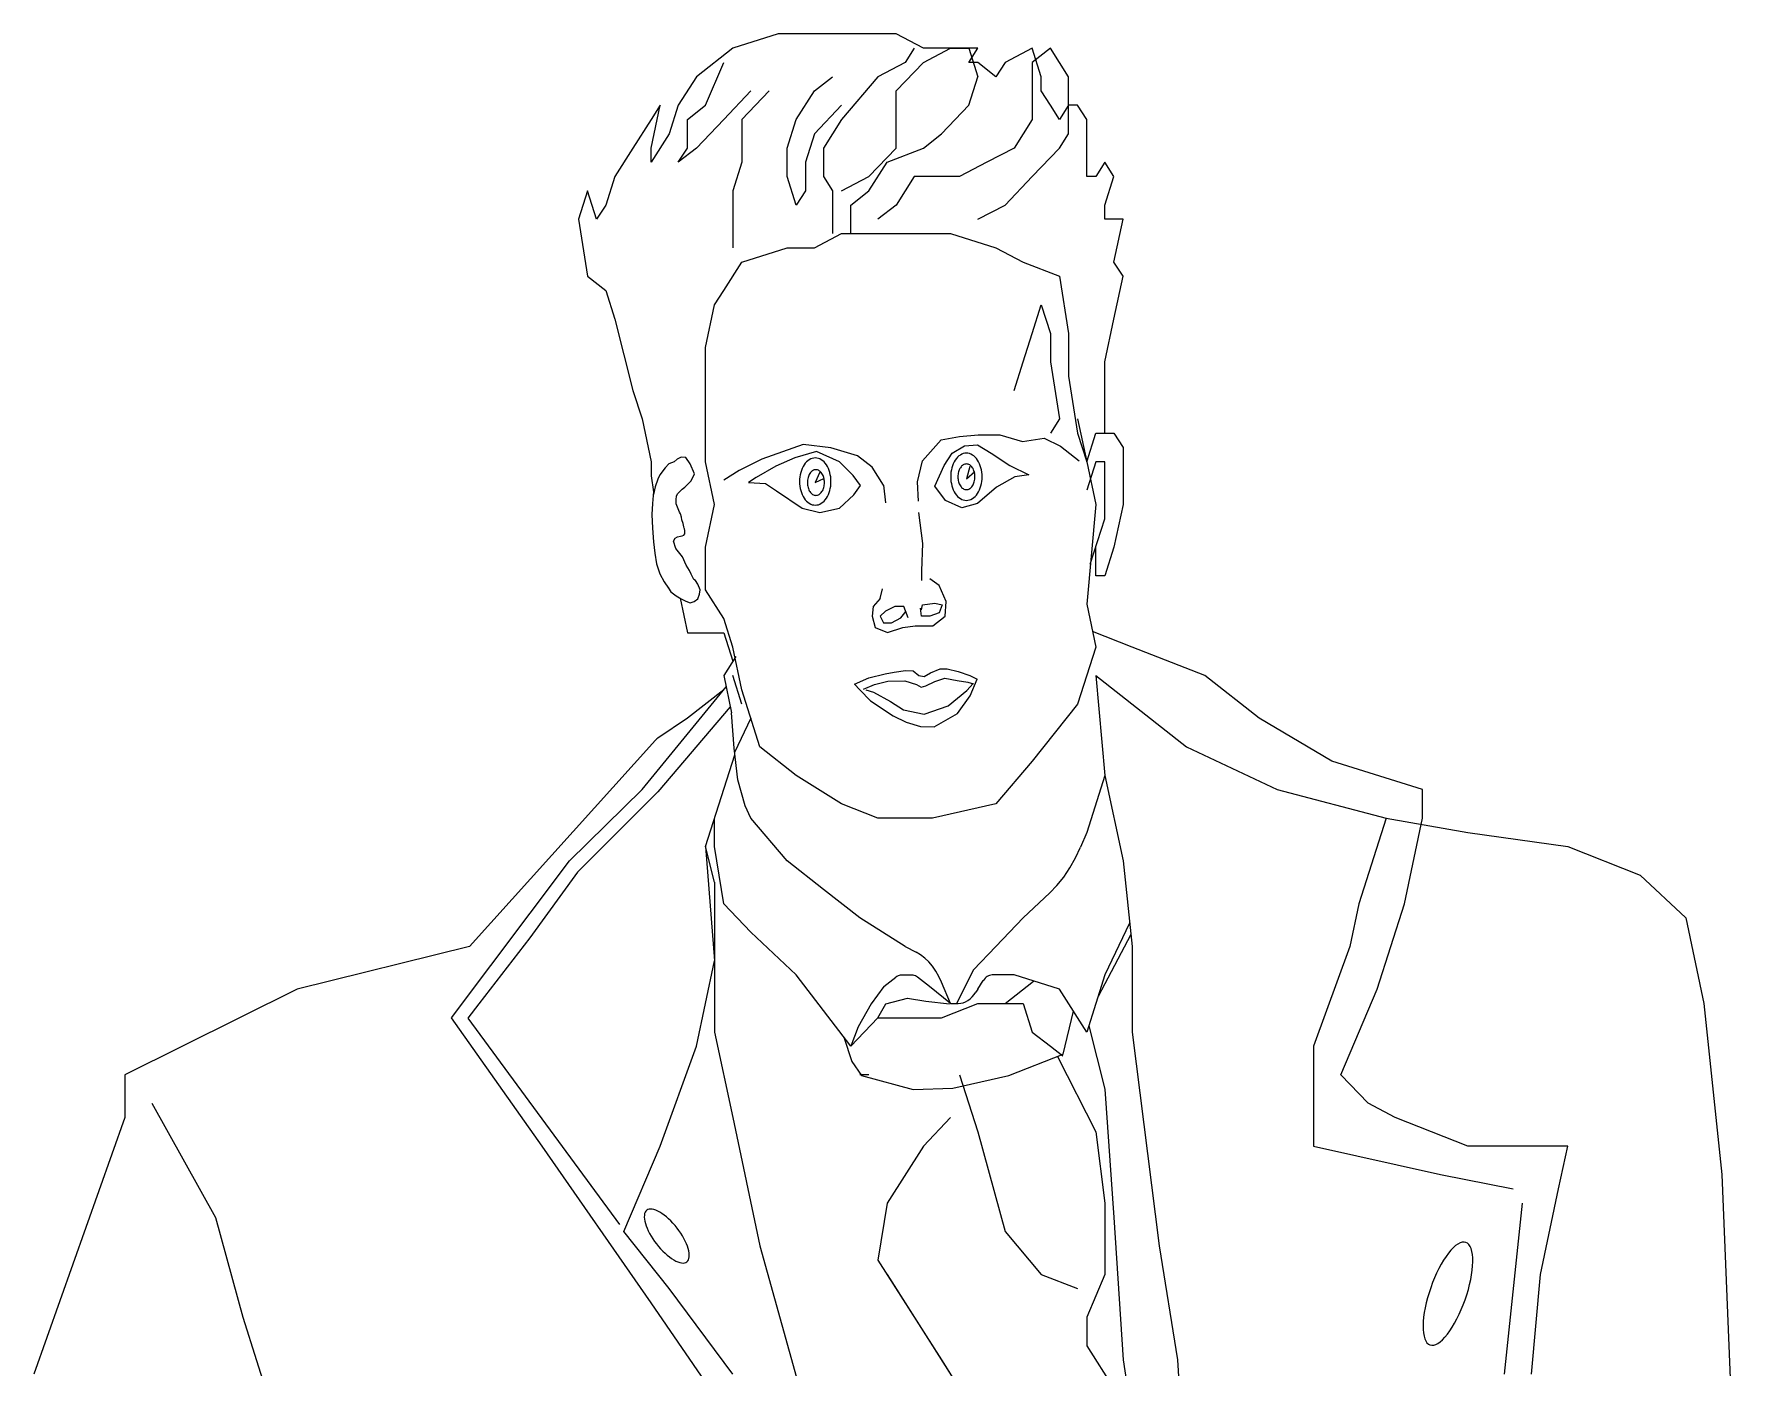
# Model space of a CAD drawing. Header units: millimetres. Extents: x -1628.6 to -1628.04, y 1864.31 to 1866.05.
# Drawn here: x -1628.5844 to -1628.096, y 1865.6699 to 1866.0536 of the extents above; entities that cross this region are included whole.
import ezdxf

# ---------------------------------------------------------------- set-up
doc = ezdxf.new("R2010")
doc.units = ezdxf.units.MM
doc.header["$LTSCALE"] = 10
doc.layers.add('Humanos', color=2, linetype='Continuous')

msp = doc.modelspace()

# ---------------------------------------------------------------- linework, layer by layer
at = {"layer": 'Humanos'}
for p, q in [((-1628.37023, 1866.05364), (-1628.38329, 1866.04954)), ((-1628.35717, 1866.05364), (-1628.37023, 1866.05364)), ((-1628.34672, 1866.05364), (-1628.35717, 1866.05364)), ((-1628.33628, 1866.05364), (-1628.34672, 1866.05364)), ((-1628.32844, 1866.04954), (-1628.33628, 1866.05364)), ((-1628.38329, 1866.04954), (-1628.39374, 1866.04133)), ((-1628.33105, 1866.04954), (-1628.33366, 1866.04543)), ((-1628.32583, 1866.04954), (-1628.32844, 1866.04954)), ((-1628.32844, 1866.04543), (-1628.3206, 1866.04954)), ((-1628.32322, 1866.04954), (-1628.32583, 1866.04954)), ((-1628.3206, 1866.04954), (-1628.32322, 1866.04954)), ((-1628.31538, 1866.04954), (-1628.3206, 1866.04954)), ((-1628.3206, 1866.04954), (-1628.31538, 1866.04954)), ((-1628.31538, 1866.04543), (-1628.31277, 1866.04954)), ((-1628.31277, 1866.04954), (-1628.31538, 1866.04954)), ((-1628.31538, 1866.04954), (-1628.31277, 1866.04133)), ((-1628.2971, 1866.04954), (-1628.30493, 1866.04543)), ((-1628.29448, 1866.04133), (-1628.2971, 1866.04954)), ((-1628.29187, 1866.04954), (-1628.2971, 1866.04543)), ((-1628.28926, 1866.04543), (-1628.29187, 1866.04954)), ((-1628.39113, 1866.03313), (-1628.3859, 1866.04543)), ((-1628.33366, 1866.04543), (-1628.3415, 1866.04133)), ((-1628.33628, 1866.03723), (-1628.32844, 1866.04543)), ((-1628.31277, 1866.04543), (-1628.31538, 1866.04543)), ((-1628.30754, 1866.04133), (-1628.31277, 1866.04543)), ((-1628.30493, 1866.04543), (-1628.30754, 1866.04133)), ((-1628.2971, 1866.04543), (-1628.2971, 1866.03723)), ((-1628.28665, 1866.04133), (-1628.28926, 1866.04543)), ((-1628.39374, 1866.04133), (-1628.39896, 1866.03313)), ((-1628.35978, 1866.03723), (-1628.35456, 1866.04133)), ((-1628.3415, 1866.04133), (-1628.35195, 1866.02901)), ((-1628.31538, 1866.03313), (-1628.31277, 1866.04133)), ((-1628.29448, 1866.03723), (-1628.29448, 1866.04133)), ((-1628.28665, 1866.02491), (-1628.28665, 1866.04133)), ((-1628.4068, 1866.0208), (-1628.40419, 1866.03313)), ((-1628.40419, 1866.03313), (-1628.4068, 1866.02901)), ((-1628.39896, 1866.03313), (-1628.40158, 1866.02491)), ((-1628.39635, 1866.02901), (-1628.39113, 1866.03313)), ((-1628.37807, 1866.03723), (-1628.3859, 1866.02901)), ((-1628.37284, 1866.03723), (-1628.38068, 1866.02901)), ((-1628.36501, 1866.02901), (-1628.35978, 1866.03723)), ((-1628.35195, 1866.03313), (-1628.35978, 1866.02491)), ((-1628.33628, 1866.02901), (-1628.33628, 1866.03723)), ((-1628.32322, 1866.02491), (-1628.31538, 1866.03313)), ((-1628.2971, 1866.03723), (-1628.2971, 1866.02901)), ((-1628.29187, 1866.03313), (-1628.29448, 1866.03723)), ((-1628.28926, 1866.02901), (-1628.29187, 1866.03313)), ((-1628.28665, 1866.03313), (-1628.28926, 1866.02901)), ((-1628.28403, 1866.03313), (-1628.28665, 1866.03313)), ((-1628.28142, 1866.02901), (-1628.28403, 1866.03313)), ((-1628.4068, 1866.02901), (-1628.41202, 1866.0208)), ((-1628.39635, 1866.0208), (-1628.39635, 1866.02901)), ((-1628.3859, 1866.02901), (-1628.39374, 1866.0208)), ((-1628.38068, 1866.02901), (-1628.38068, 1866.0167)), ((-1628.36762, 1866.0208), (-1628.36501, 1866.02901)), ((-1628.35195, 1866.02901), (-1628.35717, 1866.0208)), ((-1628.33628, 1866.0208), (-1628.33628, 1866.02901)), ((-1628.2971, 1866.02901), (-1628.30232, 1866.0208)), ((-1628.28142, 1866.02491), (-1628.28142, 1866.02901)), ((-1628.40158, 1866.02491), (-1628.4068, 1866.0167)), ((-1628.35978, 1866.02491), (-1628.3624, 1866.0167)), ((-1628.32844, 1866.0208), (-1628.32322, 1866.02491)), ((-1628.28926, 1866.0208), (-1628.28665, 1866.02491)), ((-1628.28142, 1866.0167), (-1628.28142, 1866.02491)), ((-1628.41202, 1866.0208), (-1628.41725, 1866.0126)), ((-1628.4068, 1866.0167), (-1628.4068, 1866.0208)), ((-1628.39374, 1866.0208), (-1628.39896, 1866.0167)), ((-1628.39896, 1866.0167), (-1628.39635, 1866.0208)), ((-1628.36762, 1866.0126), (-1628.36762, 1866.0208)), ((-1628.35717, 1866.0208), (-1628.35717, 1866.0126)), ((-1628.34411, 1866.0126), (-1628.33628, 1866.0208)), ((-1628.33889, 1866.0167), (-1628.32844, 1866.0208)), ((-1628.30232, 1866.0208), (-1628.31016, 1866.0167)), ((-1628.2971, 1866.0126), (-1628.28926, 1866.0208)), ((-1628.38068, 1866.0167), (-1628.38329, 1866.0085)), ((-1628.3624, 1866.0167), (-1628.3624, 1866.0085)), ((-1628.34411, 1866.0085), (-1628.33889, 1866.0167)), ((-1628.31016, 1866.0167), (-1628.31799, 1866.0126)), ((-1628.28142, 1866.0126), (-1628.28142, 1866.0167)), ((-1628.2762, 1866.0167), (-1628.27881, 1866.0126)), ((-1628.27359, 1866.0126), (-1628.2762, 1866.0167)), ((-1628.42508, 1866.0085), (-1628.4277, 1866.00028)), ((-1628.42247, 1866.00028), (-1628.42508, 1866.0085)), ((-1628.41725, 1866.0126), (-1628.41986, 1866.00439)), ((-1628.38329, 1866.0085), (-1628.38329, 1865.99207)), ((-1628.36501, 1866.00439), (-1628.36762, 1866.0126)), ((-1628.3624, 1866.0085), (-1628.36501, 1866.00439)), ((-1628.35717, 1866.0126), (-1628.35456, 1866.0085)), ((-1628.35456, 1866.0085), (-1628.35456, 1866.00439)), ((-1628.35195, 1866.0085), (-1628.34411, 1866.0126)), ((-1628.34934, 1866.00439), (-1628.34411, 1866.0085)), ((-1628.33105, 1866.0126), (-1628.33628, 1866.00439)), ((-1628.32322, 1866.0126), (-1628.33105, 1866.0126)), ((-1628.31799, 1866.0126), (-1628.32322, 1866.0126)), ((-1628.30493, 1866.00439), (-1628.2971, 1866.0126)), ((-1628.27881, 1866.0126), (-1628.28142, 1866.0126)), ((-1628.2762, 1866.00439), (-1628.27359, 1866.0126)), ((-1628.41986, 1866.00439), (-1628.42247, 1866.00028)), ((-1628.35456, 1866.00439), (-1628.35456, 1865.99617)), ((-1628.34934, 1865.99617), (-1628.34934, 1866.00439)), ((-1628.33628, 1866.00439), (-1628.3415, 1866.00028)), ((-1628.31277, 1866.00028), (-1628.30493, 1866.00439)), ((-1628.2762, 1866.00028), (-1628.2762, 1866.00439)), ((-1628.4277, 1866.00028), (-1628.42508, 1865.98387)), ((-1628.27097, 1866.00028), (-1628.2762, 1866.00028)), ((-1628.27359, 1865.98797), (-1628.27097, 1866.00028)), ((-1628.35978, 1865.99207), (-1628.35195, 1865.99617)), ((-1628.35195, 1865.99617), (-1628.34672, 1865.99617)), ((-1628.34672, 1865.99617), (-1628.33105, 1865.99617)), ((-1628.33105, 1865.99617), (-1628.3206, 1865.99617)), ((-1628.3206, 1865.99617), (-1628.30754, 1865.99207)), ((-1628.38068, 1865.98797), (-1628.36762, 1865.99207)), ((-1628.36762, 1865.99207), (-1628.35978, 1865.99207)), ((-1628.30754, 1865.99207), (-1628.29971, 1865.98797)), ((-1628.42508, 1865.98387), (-1628.41986, 1865.97976)), ((-1628.3859, 1865.97976), (-1628.38068, 1865.98797)), ((-1628.29971, 1865.98797), (-1628.28926, 1865.98387)), ((-1628.28926, 1865.98387), (-1628.28665, 1865.96744)), ((-1628.27097, 1865.98387), (-1628.27359, 1865.98797)), ((-1628.27359, 1865.97155), (-1628.27097, 1865.98387)), ((-1628.41986, 1865.97976), (-1628.41725, 1865.97155)), ((-1628.38852, 1865.97566), (-1628.3859, 1865.97976)), ((-1628.39113, 1865.96334), (-1628.38852, 1865.97566)), ((-1628.2971, 1865.96744), (-1628.29448, 1865.97566)), ((-1628.29448, 1865.97566), (-1628.29187, 1865.96744)), ((-1628.41725, 1865.97155), (-1628.41202, 1865.95103)), ((-1628.2762, 1865.95924), (-1628.27359, 1865.97155)), ((-1628.29971, 1865.95924), (-1628.2971, 1865.96744)), ((-1628.29187, 1865.96744), (-1628.29187, 1865.95924)), ((-1628.28665, 1865.96744), (-1628.28665, 1865.95513)), ((-1628.39113, 1865.94281), (-1628.39113, 1865.96334)), ((-1628.30232, 1865.95103), (-1628.29971, 1865.95924)), ((-1628.29187, 1865.95924), (-1628.28926, 1865.94281)), ((-1628.28665, 1865.95513), (-1628.28403, 1865.93871)), ((-1628.2762, 1865.93871), (-1628.2762, 1865.95924)), ((-1628.41202, 1865.95103), (-1628.40941, 1865.94281)), ((-1628.40941, 1865.94281), (-1628.4068, 1865.9305)), ((-1628.39113, 1865.9305), (-1628.39113, 1865.94281)), ((-1628.28926, 1865.94281), (-1628.29187, 1865.93871)), ((-1628.28403, 1865.94281), (-1628.28142, 1865.9305)), ((-1628.36307, 1865.93541), (-1628.37493, 1865.93122)), ((-1628.35506, 1865.93448), (-1628.36307, 1865.93541)), ((-1628.32867, 1865.93075), (-1628.32334, 1865.9368)), ((-1628.32334, 1865.9368), (-1628.318, 1865.93774)), ((-1628.32019, 1865.93297), (-1628.31661, 1865.93505)), ((-1628.318, 1865.93774), (-1628.31266, 1865.9382)), ((-1628.31661, 1865.93505), (-1628.31284, 1865.93534)), ((-1628.31284, 1865.93534), (-1628.30888, 1865.93297)), ((-1628.31266, 1865.9382), (-1628.30643, 1865.9382)), ((-1628.30643, 1865.9382), (-1628.29991, 1865.93634)), ((-1628.29991, 1865.93634), (-1628.29369, 1865.93727)), ((-1628.29369, 1865.93727), (-1628.28894, 1865.93494)), ((-1628.28403, 1865.93871), (-1628.28142, 1865.9305)), ((-1628.28142, 1865.9305), (-1628.27881, 1865.93871)), ((-1628.27881, 1865.93871), (-1628.27359, 1865.93871)), ((-1628.27359, 1865.93871), (-1628.27097, 1865.93461)), ((-1628.4068, 1865.9305), (-1628.4068, 1865.9264)), ((-1628.40017, 1865.93046), (-1628.4017, 1865.92989)), ((-1628.3993, 1865.93126), (-1628.40017, 1865.93046)), ((-1628.39814, 1865.93183), (-1628.3993, 1865.93126)), ((-1628.39683, 1865.93171), (-1628.39814, 1865.93183)), ((-1628.39552, 1865.92989), (-1628.39683, 1865.93171)), ((-1628.38852, 1865.91819), (-1628.39113, 1865.9305)), ((-1628.37493, 1865.93122), (-1628.38145, 1865.92795)), ((-1628.3654, 1865.93161), (-1628.37087, 1865.92923)), ((-1628.35917, 1865.93339), (-1628.3654, 1865.93161)), ((-1628.35257, 1865.93042), (-1628.35917, 1865.93339)), ((-1628.34735, 1865.93215), (-1628.35506, 1865.93448)), ((-1628.34861, 1865.92657), (-1628.35257, 1865.93042)), ((-1628.3432, 1865.92888), (-1628.34735, 1865.93215)), ((-1628.33015, 1865.92469), (-1628.32867, 1865.93075)), ((-1628.32246, 1865.92941), (-1628.32019, 1865.93297)), ((-1628.30888, 1865.93297), (-1628.30359, 1865.92941)), ((-1628.28894, 1865.93494), (-1628.2836, 1865.93075)), ((-1628.28142, 1865.9305), (-1628.27881, 1865.91819)), ((-1628.27881, 1865.9305), (-1628.28142, 1865.9223)), ((-1628.2762, 1865.9305), (-1628.27881, 1865.9305)), ((-1628.2762, 1865.9223), (-1628.2762, 1865.9305)), ((-1628.27097, 1865.93461), (-1628.27097, 1865.9264)), ((-1628.4068, 1865.9264), (-1628.40608, 1865.92186)), ((-1628.4049, 1865.92543), (-1628.40563, 1865.92326)), ((-1628.40432, 1865.92669), (-1628.4049, 1865.92543)), ((-1628.40272, 1865.92875), (-1628.40432, 1865.92669)), ((-1628.4017, 1865.92989), (-1628.40272, 1865.92875)), ((-1628.39428, 1865.92703), (-1628.39552, 1865.92989)), ((-1628.39523, 1865.92497), (-1628.39428, 1865.92703)), ((-1628.38145, 1865.92795), (-1628.3859, 1865.92516)), ((-1628.37653, 1865.92597), (-1628.37879, 1865.92449)), ((-1628.37087, 1865.92923), (-1628.37653, 1865.92597)), ((-1628.35823, 1865.92746), (-1628.35955, 1865.92449)), ((-1628.35955, 1865.92449), (-1628.3571, 1865.92568)), ((-1628.34653, 1865.9236), (-1628.34861, 1865.92657)), ((-1628.33994, 1865.92376), (-1628.3432, 1865.92888)), ((-1628.3251, 1865.92348), (-1628.32246, 1865.92941)), ((-1628.3151, 1865.92912), (-1628.31604, 1865.92556)), ((-1628.31604, 1865.92556), (-1628.31359, 1865.92763)), ((-1628.30208, 1865.92615), (-1628.30737, 1865.92319)), ((-1628.30359, 1865.92941), (-1628.29812, 1865.92674)), ((-1628.29812, 1865.92674), (-1628.30208, 1865.92615)), ((-1628.27097, 1865.9264), (-1628.27097, 1865.91819)), ((-1628.40607, 1865.92195), (-1628.40636, 1865.91846)), ((-1628.40563, 1865.92326), (-1628.40614, 1865.92108)), ((-1628.39959, 1865.91948), (-1628.39945, 1865.92063)), ((-1628.39945, 1865.92063), (-1628.39908, 1865.92131)), ((-1628.39908, 1865.92131), (-1628.39843, 1865.922)), ((-1628.39843, 1865.922), (-1628.39785, 1865.92257)), ((-1628.39785, 1865.92257), (-1628.39712, 1865.92314)), ((-1628.39712, 1865.92314), (-1628.39661, 1865.9236)), ((-1628.39661, 1865.9236), (-1628.39523, 1865.92497)), ((-1628.37879, 1865.92449), (-1628.37388, 1865.9242)), ((-1628.37388, 1865.9242), (-1628.37068, 1865.92212)), ((-1628.37068, 1865.92212), (-1628.36332, 1865.91708)), ((-1628.35257, 1865.91708), (-1628.34842, 1865.92093)), ((-1628.34842, 1865.92093), (-1628.34653, 1865.9236)), ((-1628.33994, 1865.92376), (-1628.33935, 1865.91863)), ((-1628.32986, 1865.9191), (-1628.33015, 1865.92469)), ((-1628.32208, 1865.91933), (-1628.3251, 1865.92348)), ((-1628.30737, 1865.92319), (-1628.31284, 1865.91844)), ((-1628.2762, 1865.91408), (-1628.2762, 1865.9223)), ((-1628.40636, 1865.91846), (-1628.40658, 1865.91525)), ((-1628.39959, 1865.91834), (-1628.39959, 1865.91948)), ((-1628.39901, 1865.91696), (-1628.39959, 1865.91834)), ((-1628.39865, 1865.91593), (-1628.39901, 1865.91696)), ((-1628.39835, 1865.91548), (-1628.39865, 1865.91593)), ((-1628.39806, 1865.91457), (-1628.39835, 1865.91548)), ((-1628.39113, 1865.90587), (-1628.38852, 1865.91819)), ((-1628.36332, 1865.91708), (-1628.35823, 1865.91589)), ((-1628.35823, 1865.91589), (-1628.35257, 1865.91708)), ((-1628.32986, 1865.91584), (-1628.32867, 1865.90699)), ((-1628.31736, 1865.91726), (-1628.32208, 1865.91933)), ((-1628.31284, 1865.91844), (-1628.31736, 1865.91726)), ((-1628.27881, 1865.91819), (-1628.28142, 1865.88946)), ((-1628.27097, 1865.91819), (-1628.27359, 1865.90587)), ((-1628.40658, 1865.91525), (-1628.40643, 1865.91136)), ((-1628.40643, 1865.91136), (-1628.40614, 1865.90747)), ((-1628.39792, 1865.91376), (-1628.39806, 1865.91457)), ((-1628.39755, 1865.91273), (-1628.39792, 1865.91376)), ((-1628.39734, 1865.91171), (-1628.39755, 1865.91273)), ((-1628.39726, 1865.91136), (-1628.39734, 1865.91171)), ((-1628.39719, 1865.91113), (-1628.39726, 1865.91136)), ((-1628.39712, 1865.91068), (-1628.39719, 1865.91113)), ((-1628.39704, 1865.91045), (-1628.39712, 1865.91068)), ((-1628.28038, 1865.90095), (-1628.2762, 1865.91408)), ((-1628.40614, 1865.90747), (-1628.4057, 1865.90415)), ((-1628.40032, 1865.90758), (-1628.39988, 1865.90851)), ((-1628.39966, 1865.90553), (-1628.40032, 1865.90758)), ((-1628.39988, 1865.90851), (-1628.39916, 1865.90885)), ((-1628.39916, 1865.90885), (-1628.39835, 1865.90908)), ((-1628.39835, 1865.90908), (-1628.39785, 1865.90918)), ((-1628.39785, 1865.90918), (-1628.39734, 1865.9093)), ((-1628.39734, 1865.9093), (-1628.39712, 1865.90976)), ((-1628.39712, 1865.90976), (-1628.39704, 1865.91045)), ((-1628.39113, 1865.89357), (-1628.39113, 1865.90587)), ((-1628.32867, 1865.90699), (-1628.32897, 1865.89907)), ((-1628.27881, 1865.89767), (-1628.27881, 1865.90587)), ((-1628.27359, 1865.90587), (-1628.2762, 1865.89767)), ((-1628.4057, 1865.90415), (-1628.4052, 1865.90107)), ((-1628.4052, 1865.90107), (-1628.40425, 1865.89821)), ((-1628.39777, 1865.90312), (-1628.39966, 1865.90553)), ((-1628.39668, 1865.90073), (-1628.39777, 1865.90312)), ((-1628.40425, 1865.89821), (-1628.40308, 1865.89593)), ((-1628.40308, 1865.89593), (-1628.40177, 1865.89409)), ((-1628.39573, 1865.89913), (-1628.39668, 1865.90073)), ((-1628.39523, 1865.8981), (-1628.39573, 1865.89913)), ((-1628.39508, 1865.89775), (-1628.39523, 1865.8981)), ((-1628.3945, 1865.89661), (-1628.39508, 1865.89775)), ((-1628.39399, 1865.89627), (-1628.3945, 1865.89661)), ((-1628.39333, 1865.89524), (-1628.39399, 1865.89627)), ((-1628.32897, 1865.89907), (-1628.32897, 1865.89627)), ((-1628.32393, 1865.89487), (-1628.3266, 1865.89673)), ((-1628.2762, 1865.89767), (-1628.27881, 1865.89767)), ((-1628.40177, 1865.89409), (-1628.40112, 1865.89307)), ((-1628.40112, 1865.89307), (-1628.39959, 1865.89192)), ((-1628.39959, 1865.89192), (-1628.39814, 1865.891)), ((-1628.39847, 1865.89122), (-1628.39635, 1865.88124)), ((-1628.39814, 1865.891), (-1628.39675, 1865.89032)), ((-1628.39442, 1865.89021), (-1628.39333, 1865.891)), ((-1628.39268, 1865.89364), (-1628.39333, 1865.89524)), ((-1628.39333, 1865.891), (-1628.39282, 1865.89238)), ((-1628.39282, 1865.89238), (-1628.39268, 1865.89364)), ((-1628.3859, 1865.88535), (-1628.39113, 1865.89357)), ((-1628.34083, 1865.89115), (-1628.3429, 1865.88881)), ((-1628.34083, 1865.89115), (-1628.34024, 1865.89394)), ((-1628.32185, 1865.89021), (-1628.32393, 1865.89487)), ((-1628.39675, 1865.89032), (-1628.39559, 1865.88987)), ((-1628.39559, 1865.88987), (-1628.39442, 1865.89021)), ((-1628.3429, 1865.88881), (-1628.3432, 1865.88602)), ((-1628.33935, 1865.88742), (-1628.34083, 1865.88602)), ((-1628.33668, 1865.88881), (-1628.33935, 1865.88742)), ((-1628.33401, 1865.88881), (-1628.33668, 1865.88881)), ((-1628.3349, 1865.88555), (-1628.33342, 1865.88742)), ((-1628.33282, 1865.88555), (-1628.33401, 1865.88881)), ((-1628.32897, 1865.88602), (-1628.32927, 1865.88835)), ((-1628.32897, 1865.88789), (-1628.32867, 1865.88928)), ((-1628.32867, 1865.88928), (-1628.32511, 1865.88975)), ((-1628.32393, 1865.88695), (-1628.3266, 1865.88602)), ((-1628.32511, 1865.88975), (-1628.32304, 1865.88928)), ((-1628.32304, 1865.88928), (-1628.32393, 1865.88695)), ((-1628.32215, 1865.88602), (-1628.32185, 1865.89021)), ((-1628.28142, 1865.88946), (-1628.27881, 1865.87714)), ((-1628.39635, 1865.88124), (-1628.3859, 1865.88124)), ((-1628.38329, 1865.87714), (-1628.3859, 1865.88535)), ((-1628.3859, 1865.88124), (-1628.38329, 1865.87304)), ((-1628.3432, 1865.88602), (-1628.34231, 1865.88276)), ((-1628.34231, 1865.88276), (-1628.33875, 1865.88136)), ((-1628.34083, 1865.88602), (-1628.33994, 1865.88415)), ((-1628.33994, 1865.88415), (-1628.33757, 1865.88415)), ((-1628.33875, 1865.88136), (-1628.33431, 1865.88276)), ((-1628.33757, 1865.88415), (-1628.3349, 1865.88555)), ((-1628.33431, 1865.88276), (-1628.33075, 1865.88322)), ((-1628.33075, 1865.88322), (-1628.32571, 1865.88322)), ((-1628.3266, 1865.88602), (-1628.32897, 1865.88602)), ((-1628.32571, 1865.88322), (-1628.32215, 1865.88602)), ((-1628.26836, 1865.87714), (-1628.27976, 1865.88162)), ((-1628.38068, 1865.86483), (-1628.38329, 1865.87714)), ((-1628.27881, 1865.87714), (-1628.28403, 1865.86073)), ((-1628.24747, 1865.86894), (-1628.26836, 1865.87714)), ((-1628.38242, 1865.87441), (-1628.3859, 1865.86894)), ((-1628.3859, 1865.86894), (-1628.38362, 1865.85817)), ((-1628.38068, 1865.86073), (-1628.38329, 1865.86894)), ((-1628.34824, 1865.86645), (-1628.34409, 1865.86832)), ((-1628.34409, 1865.86832), (-1628.33947, 1865.86939)), ((-1628.34251, 1865.86633), (-1628.33868, 1865.8673)), ((-1628.33947, 1865.86939), (-1628.33681, 1865.86988)), ((-1628.33868, 1865.8673), (-1628.33376, 1865.86743)), ((-1628.33681, 1865.86988), (-1628.33361, 1865.87037)), ((-1628.33376, 1865.86743), (-1628.33041, 1865.86633)), ((-1628.33361, 1865.87037), (-1628.33134, 1865.87025)), ((-1628.33134, 1865.87025), (-1628.3297, 1865.8689)), ((-1628.3297, 1865.8689), (-1628.32822, 1865.86865)), ((-1628.32822, 1865.86865), (-1628.32635, 1865.86975)), ((-1628.32775, 1865.86595), (-1628.32517, 1865.86718)), ((-1628.32635, 1865.86975), (-1628.32361, 1865.87086)), ((-1628.32517, 1865.86718), (-1628.32221, 1865.86816)), ((-1628.32361, 1865.87086), (-1628.32158, 1865.87086)), ((-1628.32221, 1865.86816), (-1628.31869, 1865.86755)), ((-1628.32158, 1865.87086), (-1628.31846, 1865.87012)), ((-1628.31869, 1865.86755), (-1628.31565, 1865.86706)), ((-1628.31846, 1865.87012), (-1628.3151, 1865.8689)), ((-1628.31596, 1865.86461), (-1628.31408, 1865.86669)), ((-1628.31565, 1865.86706), (-1628.31401, 1865.86656)), ((-1628.3151, 1865.8689), (-1628.31299, 1865.86792)), ((-1628.31494, 1865.86313), (-1628.31299, 1865.86792)), ((-1628.27881, 1865.86894), (-1628.25269, 1865.84841)), ((-1628.27881, 1865.86894), (-1628.2762, 1865.8402)), ((-1628.23179, 1865.85663), (-1628.24747, 1865.86894)), ((-1628.40941, 1865.8361), (-1628.38521, 1865.86567)), ((-1628.3859, 1865.86483), (-1628.39635, 1865.85663)), ((-1628.37546, 1865.84841), (-1628.38068, 1865.86483)), ((-1628.34672, 1865.86483), (-1628.34824, 1865.86645)), ((-1628.34672, 1865.86483), (-1628.3436, 1865.86165)), ((-1628.34563, 1865.86497), (-1628.34251, 1865.86633)), ((-1628.34501, 1865.86484), (-1628.34282, 1865.86411)), ((-1628.34282, 1865.86411), (-1628.3379, 1865.86142)), ((-1628.33041, 1865.86633), (-1628.32908, 1865.86558)), ((-1628.32908, 1865.86558), (-1628.32775, 1865.86595)), ((-1628.32127, 1865.86018), (-1628.31596, 1865.86461)), ((-1628.31861, 1865.85798), (-1628.31494, 1865.86313)), ((-1628.38399, 1865.85991), (-1628.4049, 1865.83547)), ((-1628.38293, 1865.84801), (-1628.38362, 1865.85817)), ((-1628.3436, 1865.86165), (-1628.33712, 1865.85736)), ((-1628.3379, 1865.86142), (-1628.33415, 1865.85908)), ((-1628.33712, 1865.85736), (-1628.33337, 1865.85552)), ((-1628.33415, 1865.85908), (-1628.32822, 1865.85785)), ((-1628.32822, 1865.85785), (-1628.32127, 1865.86018)), ((-1628.32533, 1865.85417), (-1628.31861, 1865.85798)), ((-1628.28403, 1865.86073), (-1628.2971, 1865.84431)), ((-1628.39635, 1865.85663), (-1628.40487, 1865.85089)), ((-1628.37807, 1865.85663), (-1628.38278, 1865.84675)), ((-1628.33337, 1865.85552), (-1628.32924, 1865.85429)), ((-1628.32924, 1865.85429), (-1628.32533, 1865.85417)), ((-1628.2109, 1865.84431), (-1628.23179, 1865.85663)), ((-1628.45904, 1865.79094), (-1628.40552, 1865.85031)), ((-1628.38185, 1865.83889), (-1628.38293, 1865.84801)), ((-1628.36501, 1865.8402), (-1628.37546, 1865.84841)), ((-1628.25269, 1865.84841), (-1628.22657, 1865.8361)), ((-1628.39113, 1865.81968), (-1628.38271, 1865.84614)), ((-1628.2971, 1865.84431), (-1628.30754, 1865.832)), ((-1628.18478, 1865.8361), (-1628.2109, 1865.84431)), ((-1628.3797, 1865.83146), (-1628.38185, 1865.83889)), ((-1628.35195, 1865.832), (-1628.36501, 1865.8402)), ((-1628.2762, 1865.8402), (-1628.28142, 1865.82378)), ((-1628.2762, 1865.8402), (-1628.27097, 1865.81557)), ((-1628.43031, 1865.81557), (-1628.40941, 1865.8361)), ((-1628.4049, 1865.83547), (-1628.42801, 1865.81237)), ((-1628.22657, 1865.8361), (-1628.19523, 1865.82789)), ((-1628.18478, 1865.82789), (-1628.18478, 1865.8361)), ((-1628.38852, 1865.81968), (-1628.38852, 1865.82789)), ((-1628.37807, 1865.82789), (-1628.3797, 1865.83146)), ((-1628.36762, 1865.81557), (-1628.37807, 1865.82789)), ((-1628.3415, 1865.82789), (-1628.35195, 1865.832)), ((-1628.32583, 1865.82789), (-1628.3415, 1865.82789)), ((-1628.30754, 1865.832), (-1628.32583, 1865.82789)), ((-1628.19523, 1865.82789), (-1628.20306, 1865.80326)), ((-1628.19523, 1865.82789), (-1628.17172, 1865.82378)), ((-1628.19, 1865.80326), (-1628.18478, 1865.82789)), ((-1628.28142, 1865.82378), (-1628.28323, 1865.81952)), ((-1628.17172, 1865.82378), (-1628.14298, 1865.81968)), ((-1628.39113, 1865.81968), (-1628.38852, 1865.78684)), ((-1628.38852, 1865.80942), (-1628.39113, 1865.81968)), ((-1628.3859, 1865.80326), (-1628.38852, 1865.81968)), ((-1628.14298, 1865.81968), (-1628.12209, 1865.81147)), ((-1628.46427, 1865.77043), (-1628.43031, 1865.81557)), ((-1628.35717, 1865.80737), (-1628.36762, 1865.81557)), ((-1628.27097, 1865.81557), (-1628.26836, 1865.79094)), ((-1628.42801, 1865.81237), (-1628.44166, 1865.7934)), ((-1628.38852, 1865.80942), (-1628.38852, 1865.76631)), ((-1628.12209, 1865.81147), (-1628.10903, 1865.79916)), ((-1628.37807, 1865.79505), (-1628.3859, 1865.80326)), ((-1628.34672, 1865.79916), (-1628.35717, 1865.80737)), ((-1628.29971, 1865.79916), (-1628.29203, 1865.8064)), ((-1628.20306, 1865.80326), (-1628.20567, 1865.79094)), ((-1628.19784, 1865.77864), (-1628.19, 1865.80326)), ((-1628.33366, 1865.79094), (-1628.34672, 1865.79916)), ((-1628.29971, 1865.79916), (-1628.30754, 1865.79094)), ((-1628.10903, 1865.79916), (-1628.1038, 1865.77453)), ((-1628.44166, 1865.7934), (-1628.45636, 1865.77441)), ((-1628.36501, 1865.78274), (-1628.37807, 1865.79505)), ((-1628.26873, 1865.79437), (-1628.27816, 1865.77658)), ((-1628.26908, 1865.79767), (-1628.2762, 1865.78274)), ((-1628.45904, 1865.79094), (-1628.50867, 1865.77864)), ((-1628.33366, 1865.79094), (-1628.33046, 1865.78927)), ((-1628.30754, 1865.79094), (-1628.31397, 1865.78421)), ((-1628.26836, 1865.79094), (-1628.26836, 1865.76631)), ((-1628.20567, 1865.79094), (-1628.21612, 1865.76221)), ((-1628.39374, 1865.76221), (-1628.38852, 1865.78684)), ((-1628.31397, 1865.78421), (-1628.31886, 1865.77453)), ((-1628.34934, 1865.76221), (-1628.36501, 1865.78274)), ((-1628.3398, 1865.77937), (-1628.34347, 1865.77441)), ((-1628.3398, 1865.77937), (-1628.33637, 1865.78206)), ((-1628.33174, 1865.78267), (-1628.33473, 1865.78267)), ((-1628.32667, 1865.77937), (-1628.3301, 1865.78206)), ((-1628.3206, 1865.77453), (-1628.32667, 1865.77937)), ((-1628.3206, 1865.77453), (-1628.3232, 1865.78064)), ((-1628.31277, 1865.77864), (-1628.3112, 1865.7811)), ((-1628.30232, 1865.78274), (-1628.30864, 1865.78274)), ((-1628.30493, 1865.77453), (-1628.29672, 1865.78098)), ((-1628.28926, 1865.77864), (-1628.30232, 1865.78274)), ((-1628.2762, 1865.78274), (-1628.28142, 1865.76631)), ((-1628.50867, 1865.77864), (-1628.5583, 1865.75401)), ((-1628.45636, 1865.77441), (-1628.45951, 1865.77029)), ((-1628.34347, 1865.77441), (-1628.34715, 1865.76782)), ((-1628.3415, 1865.77043), (-1628.33927, 1865.77441)), ((-1628.33927, 1865.77441), (-1628.33297, 1865.77607)), ((-1628.33297, 1865.77607), (-1628.32772, 1865.77524)), ((-1628.32772, 1865.77524), (-1628.32089, 1865.77441)), ((-1628.32322, 1865.77043), (-1628.31277, 1865.77453)), ((-1628.3206, 1865.77453), (-1628.3184, 1865.77453)), ((-1628.31277, 1865.77864), (-1628.31329, 1865.7778)), ((-1628.31277, 1865.77453), (-1628.30493, 1865.77453)), ((-1628.31016, 1865.77453), (-1628.30754, 1865.77453)), ((-1628.30754, 1865.77453), (-1628.29971, 1865.77453)), ((-1628.29971, 1865.77453), (-1628.2971, 1865.76631)), ((-1628.28142, 1865.76631), (-1628.28926, 1865.77864)), ((-1628.20829, 1865.75401), (-1628.19784, 1865.77864)), ((-1628.1038, 1865.77453), (-1628.09858, 1865.72527)), ((-1628.43814, 1865.73348), (-1628.46427, 1865.77043)), ((-1628.45951, 1865.77029), (-1628.41593, 1865.71089)), ((-1628.3415, 1865.77043), (-1628.34934, 1865.76221)), ((-1628.3415, 1865.77043), (-1628.32322, 1865.77043)), ((-1628.2882, 1865.7599), (-1628.28521, 1865.77228)), ((-1628.38852, 1865.76631), (-1628.38329, 1865.7417)), ((-1628.35136, 1865.76487), (-1628.34899, 1865.75787)), ((-1628.34715, 1865.76782), (-1628.34934, 1865.76221)), ((-1628.2971, 1865.76631), (-1628.29187, 1865.76221)), ((-1628.28084, 1865.76814), (-1628.2762, 1865.7499)), ((-1628.26836, 1865.76631), (-1628.26053, 1865.70475)), ((-1628.40419, 1865.73348), (-1628.39374, 1865.76221)), ((-1628.30388, 1865.75383), (-1628.2882, 1865.7599)), ((-1628.29187, 1865.76221), (-1628.28831, 1865.75941)), ((-1628.28985, 1865.75926), (-1628.27881, 1865.73758)), ((-1628.21612, 1865.76221), (-1628.21612, 1865.73348)), ((-1628.34899, 1865.75787), (-1628.34619, 1865.75383)), ((-1628.5583, 1865.75401), (-1628.5583, 1865.7417)), ((-1628.34411, 1865.75401), (-1628.34672, 1865.75401)), ((-1628.34619, 1865.75383), (-1628.33137, 1865.74977)), ((-1628.33137, 1865.74977), (-1628.31999, 1865.75012)), ((-1628.31999, 1865.75012), (-1628.30388, 1865.75383)), ((-1628.31799, 1865.75401), (-1628.31277, 1865.73758)), ((-1628.2762, 1865.7499), (-1628.27359, 1865.71296)), ((-1628.20045, 1865.7458), (-1628.20829, 1865.75401)), ((-1628.55046, 1865.7458), (-1628.53218, 1865.71296)), ((-1628.19261, 1865.7417), (-1628.20045, 1865.7458)), ((-1628.5583, 1865.7417), (-1628.58442, 1865.66781)), ((-1628.38329, 1865.7417), (-1628.37546, 1865.70475)), ((-1628.3206, 1865.7417), (-1628.32844, 1865.73348)), ((-1628.17172, 1865.73348), (-1628.19261, 1865.7417)), ((-1628.31277, 1865.73758), (-1628.30493, 1865.70885)), ((-1628.27881, 1865.73758), (-1628.2762, 1865.71707)), ((-1628.4068, 1865.68833), (-1628.43814, 1865.73348)), ((-1628.41464, 1865.70885), (-1628.40419, 1865.73348)), ((-1628.32844, 1865.73348), (-1628.33889, 1865.71707)), ((-1628.21612, 1865.73348), (-1628.17955, 1865.72527)), ((-1628.15605, 1865.73348), (-1628.17172, 1865.73348)), ((-1628.14298, 1865.73348), (-1628.15605, 1865.73348)), ((-1628.1456, 1865.72117), (-1628.14298, 1865.73348)), ((-1628.17955, 1865.72527), (-1628.15866, 1865.72117)), ((-1628.09858, 1865.72527), (-1628.09597, 1865.6596)), ((-1628.15082, 1865.69654), (-1628.1456, 1865.72117)), ((-1628.33889, 1865.71707), (-1628.3415, 1865.70064)), ((-1628.2762, 1865.71707), (-1628.2762, 1865.69654)), ((-1628.15605, 1865.71707), (-1628.16127, 1865.66781)), ((-1628.53218, 1865.71296), (-1628.52434, 1865.68423)), ((-1628.27359, 1865.71296), (-1628.27097, 1865.67191)), ((-1628.40158, 1865.69244), (-1628.41464, 1865.70885)), ((-1628.30493, 1865.70885), (-1628.29448, 1865.69654)), ((-1628.37546, 1865.70475), (-1628.35717, 1865.63908)), ((-1628.3415, 1865.70064), (-1628.32322, 1865.67191)), ((-1628.26053, 1865.70475), (-1628.2553, 1865.67191)), ((-1628.33889, 1865.69654), (-1628.32583, 1865.67601)), ((-1628.29448, 1865.69654), (-1628.28403, 1865.69244)), ((-1628.2762, 1865.69654), (-1628.28142, 1865.68423)), ((-1628.15343, 1865.66781), (-1628.15082, 1865.69654)), ((-1628.38329, 1865.66781), (-1628.40158, 1865.69244)), ((-1628.37284, 1865.63908), (-1628.4068, 1865.68833)), ((-1628.52434, 1865.68423), (-1628.51128, 1865.64318)), ((-1628.28142, 1865.68423), (-1628.28142, 1865.67601)), ((-1628.32583, 1865.67601), (-1628.31799, 1865.6637)), ((-1628.32322, 1865.67191), (-1628.3206, 1865.66781)), ((-1628.28142, 1865.67601), (-1628.27359, 1865.6637)), ((-1628.27097, 1865.67191), (-1628.26314, 1865.62265)), ((-1628.2553, 1865.67191), (-1628.25269, 1865.63087))]:
    msp.add_line(p, q, dxfattribs=at)
for points in [[(-1628.35999, 1865.93155), (-1628.36043, 1865.93145), (-1628.36086, 1865.93129), (-1628.36128, 1865.93106), (-1628.36168, 1865.93078), (-1628.36206, 1865.93043), (-1628.36242, 1865.93004), (-1628.36275, 1865.92959), (-1628.36305, 1865.92909), (-1628.36331, 1865.92856), (-1628.36354, 1865.92799), (-1628.36373, 1865.92739), (-1628.36388, 1865.92676), (-1628.36399, 1865.92612), (-1628.36405, 1865.92545), (-1628.36408, 1865.92479), (-1628.36405, 1865.92412), (-1628.36399, 1865.92346), (-1628.36388, 1865.92282), (-1628.36373, 1865.92219), (-1628.36354, 1865.92159), (-1628.36331, 1865.92102), (-1628.36305, 1865.92048), (-1628.36275, 1865.91999), (-1628.36242, 1865.91953), (-1628.36206, 1865.91914), (-1628.36168, 1865.9188), (-1628.36128, 1865.91852), (-1628.36086, 1865.91829), (-1628.36043, 1865.91812), (-1628.35999, 1865.91803), (-1628.35955, 1865.91799), (-1628.3591, 1865.91803), (-1628.35866, 1865.91812), (-1628.35823, 1865.91829), (-1628.35781, 1865.91852), (-1628.35741, 1865.9188), (-1628.35703, 1865.91914), (-1628.35668, 1865.91953), (-1628.35635, 1865.91999), (-1628.35605, 1865.92048), (-1628.35578, 1865.92102), (-1628.35555, 1865.92159), (-1628.35536, 1865.92219), (-1628.35521, 1865.92282), (-1628.35511, 1865.92346), (-1628.35504, 1865.92412), (-1628.35502, 1865.92479), (-1628.35504, 1865.92545), (-1628.35511, 1865.92612), (-1628.35521, 1865.92676), (-1628.35536, 1865.92739), (-1628.35555, 1865.92799), (-1628.35578, 1865.92856), (-1628.35605, 1865.92909), (-1628.35635, 1865.92959), (-1628.35668, 1865.93004), (-1628.35703, 1865.93043), (-1628.35741, 1865.93078), (-1628.35781, 1865.93106), (-1628.35823, 1865.93129), (-1628.35866, 1865.93145), (-1628.3591, 1865.93155), (-1628.35955, 1865.93158), (-1628.35999, 1865.93155)], [(-1628.31649, 1865.93291), (-1628.31693, 1865.93282), (-1628.31736, 1865.93265), (-1628.31778, 1865.93242), (-1628.31818, 1865.93214), (-1628.31856, 1865.9318), (-1628.31892, 1865.9314), (-1628.31925, 1865.93095), (-1628.31954, 1865.93046), (-1628.31981, 1865.92992), (-1628.32004, 1865.92935), (-1628.32023, 1865.92875), (-1628.32038, 1865.92812), (-1628.32048, 1865.92748), (-1628.32055, 1865.92682), (-1628.32057, 1865.92615), (-1628.32055, 1865.92549), (-1628.32048, 1865.92482), (-1628.32038, 1865.92418), (-1628.32023, 1865.92355), (-1628.32004, 1865.92295), (-1628.31981, 1865.92238), (-1628.31954, 1865.92185), (-1628.31925, 1865.92135), (-1628.31892, 1865.9209), (-1628.31856, 1865.92051), (-1628.31818, 1865.92016), (-1628.31778, 1865.91988), (-1628.31736, 1865.91965), (-1628.31693, 1865.91949), (-1628.31649, 1865.91939), (-1628.31604, 1865.91936), (-1628.3156, 1865.91939), (-1628.31516, 1865.91949), (-1628.31473, 1865.91965), (-1628.31431, 1865.91988), (-1628.31391, 1865.92016), (-1628.31353, 1865.92051), (-1628.31317, 1865.9209), (-1628.31284, 1865.92135), (-1628.31254, 1865.92185), (-1628.31228, 1865.92238), (-1628.31205, 1865.92295), (-1628.31186, 1865.92355), (-1628.31171, 1865.92418), (-1628.3116, 1865.92482), (-1628.31154, 1865.92549), (-1628.31152, 1865.92615), (-1628.31154, 1865.92682), (-1628.3116, 1865.92748), (-1628.31171, 1865.92812), (-1628.31186, 1865.92875), (-1628.31205, 1865.92935), (-1628.31228, 1865.92992), (-1628.31254, 1865.93046), (-1628.31284, 1865.93095), (-1628.31317, 1865.9314), (-1628.31353, 1865.9318), (-1628.31391, 1865.93214), (-1628.31431, 1865.93242), (-1628.31473, 1865.93265), (-1628.31516, 1865.93282), (-1628.3156, 1865.93291), (-1628.31604, 1865.93295), (-1628.31649, 1865.93291)], [(-1628.3596, 1865.92817), (-1628.35984, 1865.92811), (-1628.36007, 1865.92803), (-1628.3603, 1865.92791), (-1628.36052, 1865.92775), (-1628.36073, 1865.92756), (-1628.36092, 1865.92735), (-1628.3611, 1865.9271), (-1628.36126, 1865.92684), (-1628.36141, 1865.92654), (-1628.36153, 1865.92623), (-1628.36163, 1865.9259), (-1628.36171, 1865.92556), (-1628.36177, 1865.92521), (-1628.36181, 1865.92486), (-1628.36182, 1865.92449), (-1628.36181, 1865.92412), (-1628.36177, 1865.92377), (-1628.36171, 1865.92342), (-1628.36163, 1865.92308), (-1628.36153, 1865.92275), (-1628.36141, 1865.92244), (-1628.36126, 1865.92214), (-1628.3611, 1865.92188), (-1628.36092, 1865.92163), (-1628.36073, 1865.92142), (-1628.36052, 1865.92123), (-1628.3603, 1865.92108), (-1628.36007, 1865.92096), (-1628.35984, 1865.92087), (-1628.3596, 1865.92082), (-1628.35936, 1865.9208), (-1628.35912, 1865.92082), (-1628.35888, 1865.92087), (-1628.35864, 1865.92096), (-1628.35842, 1865.92108), (-1628.3582, 1865.92123), (-1628.35799, 1865.92142), (-1628.3578, 1865.92163), (-1628.35762, 1865.92188), (-1628.35746, 1865.92214), (-1628.35731, 1865.92244), (-1628.35719, 1865.92275), (-1628.35709, 1865.92308), (-1628.357, 1865.92342), (-1628.35694, 1865.92377), (-1628.35691, 1865.92412), (-1628.3569, 1865.92449), (-1628.35691, 1865.92486), (-1628.35694, 1865.92521), (-1628.357, 1865.92556), (-1628.35709, 1865.9259), (-1628.35719, 1865.92623), (-1628.35731, 1865.92654), (-1628.35746, 1865.92684), (-1628.35762, 1865.9271), (-1628.3578, 1865.92735), (-1628.35799, 1865.92756), (-1628.3582, 1865.92775), (-1628.35842, 1865.92791), (-1628.35864, 1865.92803), (-1628.35888, 1865.92811), (-1628.35912, 1865.92817), (-1628.35936, 1865.92818), (-1628.3596, 1865.92817)], [(-1628.31628, 1865.92983), (-1628.31652, 1865.92977), (-1628.31676, 1865.92969), (-1628.31699, 1865.92957), (-1628.3172, 1865.92941), (-1628.31741, 1865.92922), (-1628.3176, 1865.92901), (-1628.31778, 1865.92876), (-1628.31795, 1865.9285), (-1628.31809, 1865.9282), (-1628.31821, 1865.92789), (-1628.31832, 1865.92756), (-1628.3184, 1865.92722), (-1628.31846, 1865.92688), (-1628.31849, 1865.92652), (-1628.3185, 1865.92615), (-1628.31849, 1865.92578), (-1628.31846, 1865.92543), (-1628.3184, 1865.92508), (-1628.31832, 1865.92474), (-1628.31821, 1865.92441), (-1628.31809, 1865.9241), (-1628.31795, 1865.9238), (-1628.31778, 1865.92354), (-1628.3176, 1865.92329), (-1628.31741, 1865.92308), (-1628.3172, 1865.92289), (-1628.31699, 1865.92274), (-1628.31676, 1865.92262), (-1628.31652, 1865.92253), (-1628.31628, 1865.92248), (-1628.31604, 1865.92246), (-1628.3158, 1865.92248), (-1628.31556, 1865.92253), (-1628.31533, 1865.92262), (-1628.3151, 1865.92274), (-1628.31488, 1865.92289), (-1628.31468, 1865.92308), (-1628.31448, 1865.92329), (-1628.3143, 1865.92354), (-1628.31414, 1865.9238), (-1628.314, 1865.9241), (-1628.31387, 1865.92441), (-1628.31377, 1865.92474), (-1628.31369, 1865.92508), (-1628.31363, 1865.92543), (-1628.31359, 1865.92578), (-1628.31358, 1865.92615), (-1628.31359, 1865.92652), (-1628.31363, 1865.92688), (-1628.31369, 1865.92722), (-1628.31377, 1865.92756), (-1628.31387, 1865.92789), (-1628.314, 1865.9282), (-1628.31414, 1865.9285), (-1628.3143, 1865.92876), (-1628.31448, 1865.92901), (-1628.31468, 1865.92922), (-1628.31488, 1865.92941), (-1628.3151, 1865.92957), (-1628.31533, 1865.92969), (-1628.31556, 1865.92977), (-1628.3158, 1865.92983), (-1628.31604, 1865.92984), (-1628.31628, 1865.92983)], [(-1628.40171, 1865.89418), (-1628.40167, 1865.89404), (-1628.40163, 1865.8939), (-1628.40157, 1865.89377), (-1628.40151, 1865.89365), (-1628.40144, 1865.89353), (-1628.40136, 1865.89343), (-1628.40128, 1865.89334), (-1628.40119, 1865.89326)], [(-1628.40487, 1865.85089), (-1628.4051, 1865.85071), (-1628.40532, 1865.85052), (-1628.40552, 1865.85031)], [(-1628.29203, 1865.80638), (-1628.28998, 1865.80852), (-1628.28805, 1865.81093), (-1628.28628, 1865.81357), (-1628.28467, 1865.81644), (-1628.28323, 1865.81951)], [(-1628.3232, 1865.78064), (-1628.32397, 1865.7823), (-1628.32485, 1865.78383), (-1628.32582, 1865.78523), (-1628.32688, 1865.78649), (-1628.32801, 1865.78759), (-1628.32921, 1865.78851), (-1628.33046, 1865.78927)], [(-1628.33473, 1865.78267), (-1628.33507, 1865.78264), (-1628.3354, 1865.78256), (-1628.33573, 1865.78244), (-1628.33606, 1865.78228), (-1628.33637, 1865.78206)], [(-1628.3301, 1865.78206), (-1628.33041, 1865.78228), (-1628.33073, 1865.78244), (-1628.33106, 1865.78256), (-1628.3314, 1865.78264), (-1628.33174, 1865.78267)], [(-1628.30864, 1865.78274), (-1628.309, 1865.7827), (-1628.30935, 1865.78263), (-1628.3097, 1865.78249), (-1628.31003, 1865.78231), (-1628.31035, 1865.78207), (-1628.31066, 1865.78179), (-1628.31094, 1865.78146), (-1628.3112, 1865.78109)], [(-1628.3184, 1865.77453), (-1628.31769, 1865.77458), (-1628.31698, 1865.77475), (-1628.31629, 1865.77501), (-1628.31562, 1865.77539), (-1628.31498, 1865.77585), (-1628.31438, 1865.77642), (-1628.31381, 1865.77707), (-1628.31329, 1865.7778)], [(-1628.40831, 1865.71474), (-1628.40852, 1865.71442), (-1628.40866, 1865.71402), (-1628.40874, 1865.71357), (-1628.40876, 1865.71305), (-1628.40872, 1865.71248), (-1628.40861, 1865.71187), (-1628.40844, 1865.71121), (-1628.40822, 1865.71052), (-1628.40793, 1865.7098), (-1628.4076, 1865.70906), (-1628.40721, 1865.7083), (-1628.40677, 1865.70754), (-1628.40629, 1865.70679), (-1628.40577, 1865.70603), (-1628.40522, 1865.70529), (-1628.40464, 1865.70457), (-1628.40404, 1865.70388), (-1628.40342, 1865.70323), (-1628.40279, 1865.70262), (-1628.40215, 1865.70205), (-1628.40152, 1865.70156), (-1628.40089, 1865.70109), (-1628.40028, 1865.70071), (-1628.39968, 1865.70038), (-1628.39911, 1865.70013), (-1628.39857, 1865.69996), (-1628.39807, 1865.69985), (-1628.39761, 1865.69981), (-1628.39719, 1865.69985), (-1628.39682, 1865.69997), (-1628.3965, 1865.70016), (-1628.39624, 1865.70042), (-1628.39604, 1865.70074), (-1628.3959, 1865.70114), (-1628.39582, 1865.70159), (-1628.3958, 1865.70211), (-1628.39584, 1865.70268), (-1628.39595, 1865.70329), (-1628.39611, 1865.70395), (-1628.39634, 1865.70464), (-1628.39662, 1865.70536), (-1628.39696, 1865.7061), (-1628.39735, 1865.70686), (-1628.39778, 1865.70762), (-1628.39826, 1865.70837), (-1628.39878, 1865.70913), (-1628.39933, 1865.70987), (-1628.39991, 1865.71059), (-1628.40052, 1865.71128), (-1628.40114, 1865.71193), (-1628.40177, 1865.71254), (-1628.4024, 1865.71311), (-1628.40304, 1865.7136), (-1628.40367, 1865.71407), (-1628.40428, 1865.71445), (-1628.40487, 1865.71478), (-1628.40544, 1865.71503), (-1628.40598, 1865.71521), (-1628.40649, 1865.71531), (-1628.40695, 1865.71535), (-1628.40737, 1865.71531), (-1628.40774, 1865.71519), (-1628.40805, 1865.715), (-1628.40831, 1865.71474)], [(-1628.1728, 1865.70584), (-1628.17336, 1865.70579), (-1628.17395, 1865.7056), (-1628.17458, 1865.70528), (-1628.17523, 1865.70481), (-1628.17591, 1865.70421), (-1628.17661, 1865.70349), (-1628.17731, 1865.70264), (-1628.17801, 1865.70167), (-1628.1787, 1865.70062), (-1628.17939, 1865.69947), (-1628.18006, 1865.69822), (-1628.1807, 1865.69692), (-1628.18131, 1865.69556), (-1628.18188, 1865.69416), (-1628.18241, 1865.69271), (-1628.18289, 1865.69126), (-1628.18332, 1865.6898), (-1628.18369, 1865.68836), (-1628.18401, 1865.68694), (-1628.18426, 1865.68555), (-1628.18444, 1865.68422), (-1628.18456, 1865.68296), (-1628.18461, 1865.68178), (-1628.18459, 1865.68067), (-1628.1845, 1865.67968), (-1628.18434, 1865.67879), (-1628.18412, 1865.67801), (-1628.18383, 1865.67737), (-1628.18348, 1865.67684), (-1628.18308, 1865.67646), (-1628.18262, 1865.67623), (-1628.18211, 1865.67612), (-1628.18155, 1865.67617), (-1628.18096, 1865.67636), (-1628.18033, 1865.67668), (-1628.17967, 1865.67715), (-1628.17899, 1865.67774), (-1628.1783, 1865.67847), (-1628.1776, 1865.67932), (-1628.1769, 1865.68028), (-1628.1762, 1865.68134), (-1628.17552, 1865.68249), (-1628.17485, 1865.68373), (-1628.17421, 1865.68504), (-1628.1736, 1865.6864), (-1628.17303, 1865.6878), (-1628.1725, 1865.68925), (-1628.17201, 1865.69069), (-1628.17158, 1865.69215), (-1628.17121, 1865.6936), (-1628.1709, 1865.69502), (-1628.17065, 1865.69641), (-1628.17046, 1865.69774), (-1628.17035, 1865.69899), (-1628.1703, 1865.70018), (-1628.17032, 1865.70128), (-1628.17041, 1865.70228), (-1628.17056, 1865.70317), (-1628.17079, 1865.70395), (-1628.17107, 1865.70459), (-1628.17142, 1865.70511), (-1628.17183, 1865.70549), (-1628.17229, 1865.70573), (-1628.1728, 1865.70584)]]:
    msp.add_lwpolyline(points, dxfattribs=at)

doc.saveas('drawing.dxf')
